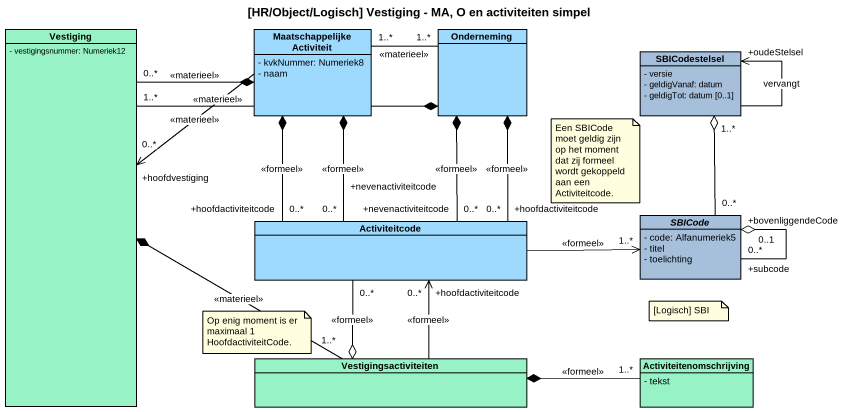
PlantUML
@startuml
title [HR/Object/Logisch] Vestiging - MA, O en activiteiten simpel
hide circle
hide empty members
skinparam classAttributeIconSize 0
class Vestiging #97F3C5 {
  - vestigingsnummer: Numeriek12
}
class "Maatschappelijke Activiteit" as Maatschappelijke_Activiteit #9EDAFD {
  - kvkNummer: Numeriek8
  - naam
}
class Onderneming #9EDAFD
class SBICodestelsel #A6BFDB {
  - versie
  - geldigVanaf: datum
  - geldigTot: datum [0..1]
}
class Activiteitcode #9EDAFD
abstract class SBICode #A6BFDB {
  - code: Alfanumeriek5
  - titel
  - toelichting
}
class Vestigingsactiviteiten #97F3C5
class Activiteitenomschrijving #97F3C5 {
  - tekst
}
Vestiging "0..*" -up-* Maatschappelijke_Activiteit : <<materieel>>
Vestiging "1..*" -right-* Onderneming : <<materieel>>
Maatschappelijke_Activiteit --> "+hoofdvestiging\n0..*" Vestiging : <<materieel>>
Maatschappelijke_Activiteit "1..*" -right- "1..*" Onderneming : <<materieel>>
SBICodestelsel --> "+oudeStelsel" SBICodestelsel : vervangt
Activiteitcode "+nevenactiviteitcode\n0..*" -up-* Maatschappelijke_Activiteit : <<formeel>>
Activiteitcode "+hoofdactiviteitcode\n0..*" -up-* Maatschappelijke_Activiteit : <<formeel>>
Activiteitcode "+nevenactiviteitcode\n0..*" -up-* Onderneming : <<formeel>>
Activiteitcode "+hoofdactiviteitcode\n0..*" -up-* Onderneming : <<formeel>>
Activiteitcode -right-> "1..*" SBICode : <<formeel>>
Activiteitcode "0..*" --o Vestigingsactiviteiten : <<formeel>>
SBICode "0..*" -up-o "1..*" SBICodestelsel
SBICode "+subcode\n0..*" --o "+bovenliggendeCode\n0..1" SBICode
Vestigingsactiviteiten "1..*" -left-* Vestiging : <<materieel>>
Vestigingsactiviteiten -up-> "+hoofdactiviteitcode\n0..*" Activiteitcode : <<formeel>>
Activiteitenomschrijving "1..*" -left-* Vestigingsactiviteiten : <<formeel>>
note as N1
  Een SBICode moet geldig zijn op het moment dat zij formeel wordt gekoppeld aan een Activiteitcode.
end note
note as N2
  Op enig moment is er maximaal 1 HoofdactiviteitCode.
end note
note as N3
  [Logisch] SBI
end note
@enduml
